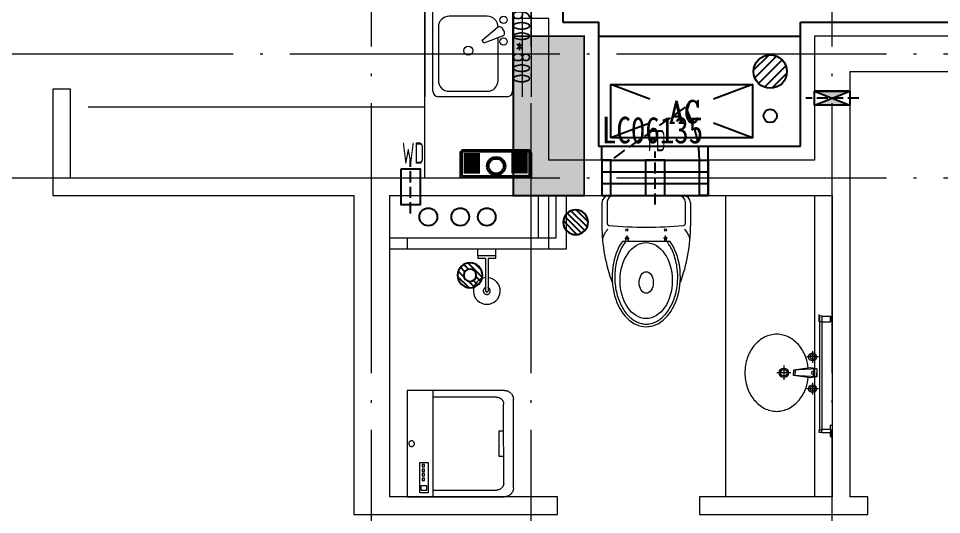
# Model space of a CAD drawing. Header units: millimetres. Extents: x 815519 to 890079, y 147095 to 251022.
# Drawn here: x 865132 to 870342, y 243800 to 246600 of the extents above; entities that cross this region are included whole.
import ezdxf
from ezdxf.enums import TextEntityAlignment as Align

# ---------------------------------------------------------------- set-up
doc = ezdxf.new("R2010")
doc.units = ezdxf.units.MM
doc.header["$LTSCALE"] = 1000
for name, pattern in [('__DASH', [0.35, 0.25, -0.1]), ('DASH', [0.35, 0.25, -0.1]), ('DOTE', [61.468, 50.8, -5.08, 0.508, -5.08])]:
    doc.linetypes.add(name, pattern=pattern)
for name, color, linetype in [('A-WIND（门窗）', 155, 'Continuous'), ('DOOR_FIRE', 4, 'Continuous'), ('EQUIP_地漏', 7, 'Continuous'), ('KTIAO', 125, 'Continuous'), ('LVTRY', 84, 'Continuous'), ('PUB_HATCH', 8, 'Continuous'), ('STAIR', 52, 'Continuous'), ('SURFACE', 6, 'Continuous'), ('VPIPE-凝结', 151, 'TG_N'), ('VPIPE-污水', 2, 'DASH'), ('VPIPE-通气', 3, 'Continuous'), ('WINDOW_TEXT', 7, 'Continuous'), ('柱', 2, 'Continuous'), ('预留洞-厨房', 6, 'Continuous')]:
    doc.layers.add(name, color=color, linetype=linetype)
for name, color, linetype, lineweight in [('FF-洁具', 32, 'Continuous', 0), ('FF-活动家具', 33, 'Continuous', 0), ('S-WALL', 255, 'Continuous', 0), ('S-轴线', 149, 'DOTE', 0), ('厨卫', 154, 'Continuous', 0), ('预留洞-卫生间', 6, 'Continuous', 25), ('预留洞-空调', 6, 'Continuous', 25)]:
    doc.layers.add(name, color=color, linetype=linetype, lineweight=lineweight)
doc.styles.add('COMPLEX', font='COMPLEX')
doc.styles.get("Standard").update_dxf_attribs({"font": 'gbenor.shx', "bigfont": 'gbcbig.shx'})
doc.styles.add('TG_LINETYPE', font='SIMPLEX', dxfattribs={"width": 0.8, "height": 3, "bigfont": 'HZTXT'})
doc.styles.add('TSSD_REIN', font='TSSDENG.shx', dxfattribs={"width": 0.69, "height": 0.2, "bigfont": 'TSSDCHN.shx'})
doc.styles.add('宋体', font='', dxfattribs={"width": 0.8})
doc.styles.get('宋体').set_extended_font_data('NSimSun')
doc.linetypes.add('TG_N', pattern='A,2,-0.3,["N",TG_LINETYPE,S=0.1,R=0,X=-0.23,Y=-0.15],0', length=2.3)

# ---------------------------------------------------------------- blocks, each defined once
blk = doc.blocks.new('空调室外机')
at = {"linetype": 'ByBlock', "ltscale": 0.4}
for p, q in [((-375.2, 159.4), (-155.4, 76.9)), ((205, 76.9), (424.8, 159.4)), ((-375.2, -140.6), (-155.4, -58.2)), ((205, -58.2), (424.8, -140.6))]:
    blk.add_line(p, q, dxfattribs=at)
blk.add_lwpolyline([(424.8, -140.6), (424.8, 159.4), (-375.2, 159.4), (-375.2, -140.6)], close=True, dxfattribs=at)
at = {"style": 'COMPLEX', "width": 0.8}
blk.add_attdef('AC', (-83.7, -57, 0), '', height=125, dxfattribs=at)
blk = doc.blocks.new('$WINLIB2D$00000001')
for p, q in [((-0.5, 0.5), (0.5, 0.5)), ((-0.5, 0.5), (-0.5, -0.5)), ((0.5, -0.5), (0.5, 0.5)), ((0.5, 0.1667), (-0.5, 0.1667)), ((0.5, -0.1667), (-0.5, -0.1667)), ((-0.5, -0.5), (0.5, -0.5))]:
    blk.add_line(p, q)
blk = doc.blocks.new('A$C229B3283')
blk.add_lwpolyline([(-55, 0), (-55, -200), (55, -200), (55, 0), (-55, 0)])
at = {"color": 2, "linetype": 'DASH', "ltscale": 0.25}
blk.add_lwpolyline([(0, -250), (0, 50)], dxfattribs=at)
at = {"color": 8, "style": 'TSSD_REIN', "width": 0.552}
blk.add_text('FD', height=120, dxfattribs=at).set_placement((-40.8, 50))
blk = doc.blocks.new('A$C1AEB30FF')
h = blk.add_hatch(color=8)
h.dxf.hatch_style = 1
h.paths.add_polyline_path([(40, -200), (0, -100), (40, 0)])
h.paths.add_polyline_path([(-40, -200), (0, -100), (-40, 0)])
at = {"color": 2, "linetype": 'DASH', "ltscale": 0.25}
blk.add_lwpolyline([(0, 50), (0, -250)], dxfattribs=at)
for points in [[(40, -200), (40, 0), (-40, 0), (-40, -200), (40, -200)], [(-40, -200), (0, -100), (-40, 0), (-40, -200)], [(40, -200), (0, -100), (40, 0), (40, -200)]]:
    blk.add_lwpolyline(points)
blk = doc.blocks.new('地漏')
h = blk.add_hatch()
h.set_pattern_fill('LINE', color=13, scale=25, angle=45, style=0)
h.set_pattern_definition([(45, (0, 0), (-16.83798023, 16.83798023), [])])
edge = h.paths.add_edge_path()
edge.add_arc((6430372.7, -196010.6), 70, 0, 360)
at = {"color": 13}
blk.add_line((6430410.5, -195951.9), (6430411.9, -195953.3), dxfattribs=at)
blk.add_circle((6430372.7, -196010.6), 70)
blk = doc.blocks.new('地漏2')
h = blk.add_hatch()
h.set_pattern_fill('LINE', color=13, scale=25, angle=225, style=0)
h.set_pattern_definition([(225, (0, 0), (16.83798023, -16.83798023), [])])
edge = h.paths.add_edge_path(flags=17)
edge.add_arc((4924704.2, -267187.3), 35, 0, 360)
edge = h.paths.add_edge_path()
edge.add_arc((4924704.2, -267187.3), 70, 0, 360)
at = {"color": 13}
blk.add_line((4924666.4, -267245.9), (4924665, -267244.6), dxfattribs=at)
for radius in [70, 35]:
    blk.add_circle((4924704.2, -267187.3), radius)
blk = doc.blocks.new('$TwtSys$00000141')
for p, q in [((-94.2, 7.7), (-10.1, 91.8)), ((-94.2, 7.7), (-10.1, 91.8)), ((-87.2, -35.1), (35.1, 87.2)), ((-87.2, -35.1), (35.1, 87.2)), ((-66.5, -66.5), (66.5, 66.5)), ((-66.5, -66.5), (66.5, 66.5)), ((-32.4, -87.1), (87.6, 32.9)), ((-32.4, -87.1), (87.6, 32.9)), ((11.4, -92.3), (92.3, -11.4)), ((11.4, -92.3), (92.3, -11.4))]:
    blk.add_line(p, q)
blk.add_circle((0, 0), 94)
blk.add_circle((0, 0), 94)
blk = doc.blocks.new('A$C44E32CAC')
for p, q in [((27.2, 342), (27.2, 260.9)), ((34, 342), (34, 260.9)), ((40.8, 342), (40.8, 260.9)), ((47.6, 342), (47.6, 260.9)), ((54.5, 342), (54.5, 260.9)), ((61.3, 342), (61.3, 260.9)), ((68.1, 342), (68.1, 260.9)), ((74.9, 342), (74.9, 260.9)), ((81.8, 342), (81.8, 260.9)), ((88.6, 342), (88.6, 260.9)), ((95.4, 342), (95.4, 260.9)), ((102.2, 342), (102.2, 260.9)), ((109.1, 342), (109.1, 260.9)), ((115.9, 342), (115.9, 260.9)), ((122.7, 342), (122.7, 260.9)), ((27.2, 18.2), (27.2, 99.2)), ((34, 18.2), (34, 99.2)), ((40.8, 18.2), (40.8, 99.2)), ((47.6, 18.2), (47.6, 99.2)), ((54.5, 18.2), (54.5, 99.2)), ((61.3, 18.2), (61.3, 99.2)), ((68.1, 18.2), (68.1, 99.2)), ((74.9, 18.2), (74.9, 99.2)), ((81.8, 18.2), (81.8, 99.2)), ((88.6, 18.2), (88.6, 99.2)), ((95.4, 18.2), (95.4, 99.2)), ((102.2, 18.2), (102.2, 99.2)), ((109.1, 18.2), (109.1, 99.2)), ((115.9, 18.2), (115.9, 99.2)), ((122.7, 18.2), (122.7, 99.2))]:
    blk.add_line(p, q)
for points in [[(0, 360.2), (125.6, 360.2, -0.414214), (143.6, 342.2), (143.6, 18, -0.414214), (125.6, 0), (0, 0)], [(9, 351.2), (125.6, 351.2, -0.414214), (134.6, 342.2), (134.6, 18, -0.414214), (125.6, 9), (9, 9)]]:
    blk.add_lwpolyline(points, format="xyb", close=True)
for radius in [46.8, 37.8]:
    blk.add_circle((60.1, 177.8), radius)
blk = doc.blocks.new('$plan$00001623')
at = {"layer": 'FF-活动家具', "linetype": 'DASH', "ltscale": 0.015}
blk.add_line((-296.1, -144.7), (296.9, -144.7), dxfattribs=at)
blk.add_lwpolyline([(250, -600), (-250, -600, -0.414214), (-300, -550), (-300, 0), (300, 0), (300, -550, -0.414214)], format="xyb", close=True, dxfattribs=at)
for points in [[(278.4, -71.6), (107, -71.6), (107, -119.7), (278.4, -119.7)], [(118, -85.8), (131.7, -85.8), (131.7, -98.5), (118, -98.5)], [(143.5, -85.8), (157.2, -85.8), (157.2, -98.5), (143.5, -98.5)], [(168.1, -85.8), (181.7, -85.8), (181.7, -98.5), (168.1, -98.5)], [(194.5, -85.8), (208.1, -85.8), (208.1, -98.5), (194.5, -98.5)], [(235.9, -109.8), (264.2, -109.8), (264.2, -80.1), (235.9, -80.1)]]:
    blk.add_lwpolyline(points, close=True, dxfattribs=at)
blk.add_lwpolyline([(262.3, -144.7), (262.3, -505.1, -0.414214), (222.3, -545.1), (-222.3, -545.1, -0.414214), (-262.3, -505.1), (-262.3, -144.7)], format="xyb", dxfattribs=at)
blk.add_lwpolyline([(-71, -545.1), (-71, -517.5), (0, -517.5), (71, -517.5), (71, -545.1)], dxfattribs=at)
blk.add_circle((0, -25.5), 16, dxfattribs=at)
blk = doc.blocks.new('LHXCP600-800')
at = {"layer": '厨卫'}
for p, q in [((58199.7, 14751.7), (58999.7, 14751.7)), ((58199.7, 14701.7), (58999.7, 14701.7)), ((58230.4, 14647.6), (58969, 14647.6)), ((58199.7, 14228.3), (58199.7, 14616.9)), ((58629.2, 14599.2), (58614.9, 14591)), ((58999.7, 14616.9), (58999.7, 14228.3)), ((58443.1, 14565.8), (58291.7, 14565.8)), ((58679.7, 14474.8), (58609.4, 14560.2)), ((58658.6, 14588.7), (58697.4, 14485.1)), ((58907.6, 14565.8), (58667.2, 14565.8)), ((58230.4, 14504.4), (58230.4, 14289.6)), ((58504.5, 14289.6), (58504.5, 14504.4)), ((58545.4, 14504.4), (58545.4, 14289.6)), ((58969, 14289.6), (58969, 14504.4)), ((58697.4, 14485.1), (58679.7, 14474.8)), ((58291.7, 14228.3), (58443.1, 14228.3)), ((58606.7, 14228.3), (58907.6, 14228.3)), ((58969, 14197.6), (58230.4, 14197.6)), ((58199.7, 14151.7), (58999.7, 14151.7))]:
    blk.add_line(p, q, dxfattribs=at)
for centre, radius in [((58565.8, 14596.5), 20.5), ((58688.5, 14596.5), 20.5), ((58417.5, 14397), 25.6), ((58739.7, 14397), 25.6)]:
    blk.add_circle(centre, radius, dxfattribs=at)
for centre, radius, start, end in [((58230.4, 14616.9), 30.7, 90, 180), ((58969, 14616.9), 30.7, 0, 90), ((58625.2, 14573.2), 20.5, 120, 219.4623), ((58639.4, 14581.5), 20.5, 20.5377, 120), ((58291.7, 14504.4), 61.4, 90, 180), ((58443.1, 14504.4), 61.4, 0, 90), ((58606.7, 14504.4), 61.4, 90, 180), ((58907.6, 14504.4), 61.4, 0, 90), ((58291.7, 14289.6), 61.4, 180, 270), ((58443.1, 14289.6), 61.4, 270, 0), ((58606.7, 14289.6), 61.4, 180, 270), ((58907.6, 14289.6), 61.4, 270, 0), ((58230.4, 14228.3), 30.7, 180, 270), ((58969, 14228.3), 30.7, 270, 0)]:
    blk.add_arc(centre, radius, start, end, dxfattribs=at)
blk.add_text('RCXP600*800', height=100, dxfattribs=at).set_placement((58230.4, 14647.6))
blk = doc.blocks.new('Z$W@#022B05CA')
at = {"layer": '厨卫'}
for p, q in [((698.7, 500), (567.8, 500)), ((705.7, 470), (579.9, 470)), ((735.7, 60), (735.7, 440)), ((738.7, 40), (738.7, 460)), ((480.7, 115.3), (480.7, 384.7)), ((499.1, 370.2), (499.1, 346.6)), ((480.7, 364.4), (499.9, 364.4)), ((499.9, 352.2), (480.7, 352.2)), ((490.4, 358.5), (514.2, 358.5)), ((499.9, 147.8), (480.7, 147.8)), ((480.7, 135.6), (499.9, 135.6)), ((490.4, 141.5), (514.2, 141.5)), ((499.1, 129.8), (499.1, 153.4)), ((698.7, 0), (567.8, 0)), ((705.7, 30), (579.9, 30))]:
    blk.add_line(p, q, dxfattribs=at)
for centre in [(544.8, 359.2), (544.8, 140.8)]:
    blk.add_circle(centre, 5.82, dxfattribs=at)
for centre, radius, start, end in [((568.5, -416.2), 916.2, 89.9528, 110.6123), ((448.5, 346.2), 157.9, 50.1815, 72.8478), ((579.9, 460), 10, 90, 175.0115), ((698.7, 460), 40, 0, 90), ((705.7, 440), 30, 0, 90), ((2985.7, 250), 2425, 175.0115, 184.9885), ((499.3, 358.3), 6.15, 275.1568, 84.8432), ((499.3, 141.7), 6.15, 275.1568, 84.8432), ((568.5, 916.2), 916.2, 249.3877, 270.0472), ((705.7, 60), 30, 270, 0), ((448.5, 153.8), 157.9, 287.1522, 309.8185), ((579.9, 40), 10, 184.9885, 270), ((698.7, 40), 40, 270, 0)]:
    blk.add_arc(centre, radius, start, end, dxfattribs=at)
for centre, major_axis, ratio, start_param, end_param in [((279.7, 250), (281, 0), 0.685919, 0.773739, 5.509446), ((259.5, 250.3), (214.4, 0), 0.687861, 1.570796326796175, 7.853981633975761), ((248.3, 250), (60.7, 0), 0.657164, 1.570796326790381, 7.853981633969967)]:
    blk.add_ellipse(centre, major_axis=major_axis, ratio=ratio, start_param=start_param, end_param=end_param, dxfattribs=at)
blk.add_open_spline([(479.3, 367), (466, 376.7), (459.6, 380.8), (441.8, 391), (430, 396.8), (405.1, 406.9), (392, 411.3), (364.9, 418.6), (350.9, 421.5), (322.3, 425.7), (307.8, 427), (278.6, 428), (263.9, 427.7), (234.9, 425.4), (220.5, 423.5), (192.4, 418.1), (178.7, 414.6), (152.3, 406.2), (139.7, 401.2), (115.8, 390.1), (104.6, 383.8), (83.9, 370.3), (74.3, 363), (57.2, 347.5), (49.7, 339.3), (36.7, 322.4), (31.2, 313.7), (22.5, 295.8), (19.2, 286.8), (14.8, 268.4), (13.7, 259.2), (13.7, 240.7), (14.8, 231.5), (19.2, 213.2), (22.5, 204.1), (31.2, 186.3), (36.7, 177.5), (49.7, 160.6), (57.3, 152.5), (74.4, 137), (83.9, 129.7), (104.7, 116.1), (115.9, 109.9), (139.8, 98.7), (152.4, 93.8), (178.8, 85.4), (192.5, 81.9), (220.6, 76.5), (234.9, 74.5), (264, 72.3), (278.7, 72), (307.9, 73), (322.4, 74.3), (351, 78.5), (365, 81.4), (392.1, 88.7), (405.2, 93.1), (430.1, 103.3), (441.9, 109), (459.6, 119.2), (466, 123.3), (481, 132.7)], degree=3, knots=[3.915332, 3.915332, 3.915332, 3.915332, 4.014441, 4.014441, 4.176505, 4.176505, 4.338569, 4.338569, 4.500633, 4.500633, 4.662697, 4.662697, 4.824761, 4.824761, 4.986825, 4.986825, 5.148889, 5.148889, 5.310953, 5.310953, 5.473017, 5.473017, 5.635081, 5.635081, 5.797146, 5.797146, 5.95921, 5.95921, 6.121274, 6.121274, 6.283338, 6.283338, 6.445402, 6.445402, 6.607466, 6.607466, 6.76953, 6.76953, 6.931594, 6.931594, 7.093658, 7.093658, 7.255722, 7.255722, 7.417786, 7.417786, 7.57985, 7.57985, 7.741915, 7.741915, 7.903979, 7.903979, 8.066043, 8.066043, 8.228107, 8.228107, 8.390171, 8.390171, 8.552235, 8.552235, 8.651039, 8.651039, 8.651039, 8.651039], dxfattribs=at)
blk = doc.blocks.new('tt4')
at = {"layer": '厨卫'}
for p, q in [((-29340.4, -1289856.7), (-29340.4, -1289847.3)), ((-29340.4, -1289887.9), (-29340.4, -1289847.3)), ((-29338.9, -1289856.7), (-29340.4, -1289856.7)), ((-29338.9, -1289856.7), (-29340.4, -1289856.7)), ((-29338.9, -1289856.7), (-29338.9, -1290494.4)), ((-29325.9, -1289856.7), (-29325.9, -1290494.4)), ((-29324.4, -1289856.7), (-29325.9, -1289856.7)), ((-29324.4, -1289856.7), (-29325.9, -1289856.7)), ((-29324.4, -1289856.7), (-29275.4, -1289856.7)), ((-29275.4, -1289856.7), (-29275.4, -1289879)), ((-29275.4, -1289887.9), (-29275.4, -1289856.7)), ((-29275.4, -1289865.5), (-29275.4, -1289887.7)), ((-29275.4, -1289887.9), (-29275.4, -1289865.5)), ((-29266.4, -1289865.5), (-29275.4, -1289865.5)), ((-29275.4, -1289865.5), (-29266.4, -1289865.5)), ((-29274.9, -1289879.5), (-29266.4, -1289879.5)), ((-29324.4, -1289887.9), (-29340.4, -1289887.9)), ((-29324.4, -1289887.9), (-29275.4, -1289887.9)), ((-29344.8, -1290085.9), (-29410.2, -1290085.9)), ((-29344.8, -1290085.9), (-29410.2, -1290085.9)), ((-29377.5, -1290053.2), (-29377.5, -1290118.7)), ((-29377.5, -1290053.2), (-29377.5, -1290118.7)), ((-29539.7, -1290135.2), (-29539.7, -1290215.9)), ((-29539.7, -1290135.2), (-29539.7, -1290215.9)), ((-29499.3, -1290175.5), (-29580.1, -1290175.5)), ((-29499.3, -1290175.5), (-29580.1, -1290175.5)), ((-29388.7, -1290147.4), (-29485.2, -1290160.6)), ((-29388.7, -1290147.4), (-29485.2, -1290160.6)), ((-29353.9, -1290153.1), (-29485.2, -1290160.6)), ((-29353.9, -1290153.1), (-29485.2, -1290160.6)), ((-29485.2, -1290160.6), (-29485.2, -1290175.5)), ((-29485.2, -1290160.6), (-29485.2, -1290175.5)), ((-29485.2, -1290190.5), (-29485.2, -1290175.5)), ((-29485.2, -1290190.5), (-29485.2, -1290175.5)), ((-29388.7, -1290203.7), (-29485.2, -1290190.5)), ((-29353.9, -1290197.9), (-29485.2, -1290190.5)), ((-29388.7, -1290203.7), (-29485.2, -1290190.5)), ((-29353.9, -1290197.9), (-29485.2, -1290190.5)), ((-29476.2, -1290160.2), (-29476.2, -1290175.5)), ((-29476.2, -1290160.2), (-29476.2, -1290175.5)), ((-29476.2, -1290190.9), (-29476.2, -1290175.5)), ((-29476.2, -1290190.9), (-29476.2, -1290175.5)), ((-29353.9, -1290153.1), (-29388.7, -1290147.4)), ((-29353.9, -1290153.1), (-29388.7, -1290147.4)), ((-29371.5, -1290154.1), (-29371.5, -1290175.5)), ((-29371.5, -1290154.1), (-29371.5, -1290175.5)), ((-29371.5, -1290196.9), (-29371.5, -1290175.5)), ((-29371.5, -1290196.9), (-29371.5, -1290175.5)), ((-29353.9, -1290153.1), (-29353.9, -1290197.9)), ((-29353.9, -1290153.1), (-29353.9, -1290175.5)), ((-29353.9, -1290197.9), (-29353.9, -1290175.5)), ((-29353.9, -1290197.9), (-29388.7, -1290203.7)), ((-29353.9, -1290197.9), (-29388.7, -1290203.7)), ((-29377.5, -1290232.4), (-29377.5, -1290297.9)), ((-29377.5, -1290232.4), (-29377.5, -1290297.9)), ((-29344.8, -1290265.1), (-29410.2, -1290265.1)), ((-29344.8, -1290265.1), (-29410.2, -1290265.1)), ((-29340.4, -1290494.4), (-29340.4, -1290503.8)), ((-29338.9, -1290494.4), (-29340.4, -1290494.4)), ((-29340.4, -1290513.2), (-29340.4, -1290503.8)), ((-29324.4, -1290494.4), (-29325.9, -1290494.4)), ((-29324.4, -1290494.4), (-29324.4, -1290503.8)), ((-29324.4, -1290494.4), (-29275.4, -1290494.4)), ((-29324.4, -1290513.2), (-29324.4, -1290503.8)), ((-29275.4, -1290494.4), (-29275.4, -1290472)), ((-29275.4, -1290494.4), (-29275.4, -1290513.2)), ((-29274.9, -1290471.5), (-29266.4, -1290471.5)), ((-29268.3, -1290471.5), (-29266.4, -1290471.5)), ((-29266.4, -1290471.5), (-29266.4, -1290480)), ((-29266.4, -1290471.5), (-29266.4, -1290503.8)), ((-29266.4, -1290507.8), (-29266.4, -1290503.8)), ((-29266.4, -1290503.8), (-29266.4, -1290503.8)), ((-29266.4, -1290514.8), (-29266.4, -1290507.8)), ((-29266.4, -1290507.8), (-29266.4, -1290514.8)), ((-29324.4, -1290513.2), (-29340.4, -1290513.2)), ((-29324.4, -1290513.2), (-29275.4, -1290513.2)), ((-29275.4, -1290513.4), (-29275.4, -1290535.5)), ((-29275.4, -1290535.5), (-29275.4, -1290513.4)), ((-29274.9, -1290536), (-29266.4, -1290536)), ((-29266.4, -1290536), (-29274.9, -1290536)), ((-29266.4, -1290527.4), (-29266.4, -1290514.8)), ((-29266.4, -1290536), (-29266.4, -1290527.4)), ((-29266.4, -1290527.4), (-29266.4, -1290536)), ((-29266.4, -1290527.4), (-29266.4, -1290536))]:
    blk.add_line(p, q, dxfattribs=at)
for centre, radius in [((-29377.5, -1290085.9), 22.4), ((-29377.5, -1290085.9), 22.4), ((-29377.5, -1290085.9), 13.4), ((-29377.5, -1290085.9), 13.4), ((-29539.7, -1290175.5), 26.9), ((-29539.7, -1290175.5), 26.9), ((-29539.7, -1290175.5), 17.9), ((-29539.7, -1290175.5), 17.9), ((-29377.5, -1290265.1), 22.4), ((-29377.5, -1290265.1), 22.4), ((-29377.5, -1290265.1), 13.4), ((-29377.5, -1290265.1), 13.4)]:
    blk.add_circle(centre, radius, dxfattribs=at)
for centre, radius, start, end in [((-29332.4, -1289864.8), 10.4, 51.3282, 128.6718), ((-29274.9, -1289879), 0.5, 180, 270), ((-29563, -1290140.3), 186.5, 117.4096, 141.3831), ((-29563, -1290140.3), 186.5, 117.4096, 141.3831), ((-29580, -1290107.5), 149.5, 90, 117.4096), ((-29580, -1290107.5), 149.5, 90, 117.4096), ((-29580, -1290107.5), 149.5, 62.5904, 90), ((-29580, -1290107.5), 149.5, 62.5904, 90), ((-29597, -1290140.3), 186.5, 38.6169, 62.5904), ((-29597, -1290140.3), 186.5, 38.6169, 62.5904), ((-29536.3, -1290161.6), 220.7, 141.3831, 161.6926), ((-29536.3, -1290161.6), 220.7, 141.3831, 161.6926), ((-29623.7, -1290161.6), 220.7, 18.3074, 38.6169), ((-29623.7, -1290161.6), 220.7, 18.3074, 38.6169), ((-29494.3, -1290175.5), 264.9, 161.6926, 180), ((-29494.3, -1290175.5), 264.9, 161.6926, 180), ((-29665.7, -1290175.5), 264.9, 5.7073, 18.3074), ((-29665.7, -1290175.5), 264.9, 5.7073, 18.3074), ((-29494.3, -1290175.5), 264.9, 180, 198.3074), ((-29494.3, -1290175.5), 264.9, 180, 198.3074), ((-29378.2, -1290174.5), 6.44, 350.5252, 189.4748), ((-29378.2, -1290174.5), 6.44, 350.5252, 189.4748), ((-29378.2, -1290176.6), 6.44, 170.5252, 9.4748), ((-29378.2, -1290176.6), 6.44, 170.5252, 9.4748), ((-29665.7, -1290175.5), 264.9, 341.6926, 354.2927), ((-29665.7, -1290175.5), 264.9, 341.6926, 354.2927), ((-29536.3, -1290189.4), 220.7, 198.3074, 218.6169), ((-29536.3, -1290189.4), 220.7, 198.3074, 218.6169), ((-29623.7, -1290189.4), 220.7, 321.3831, 341.6926), ((-29623.7, -1290189.4), 220.7, 321.3831, 341.6926), ((-29563, -1290210.8), 186.5, 218.6169, 242.5904), ((-29563, -1290210.8), 186.5, 218.6169, 242.5904), ((-29597, -1290210.8), 186.5, 297.4096, 321.3831), ((-29597, -1290210.8), 186.5, 297.4096, 321.3831), ((-29580, -1290243.6), 149.5, 242.5904, 270), ((-29580, -1290243.6), 149.5, 242.5904, 270), ((-29580, -1290243.6), 149.5, 270, 297.4096), ((-29580, -1290243.6), 149.5, 270, 297.4096), ((-29332.4, -1290486.3), 10.4, 231.3282, 308.6718), ((-29274.9, -1290472), 0.5, 90, 180), ((-29274.9, -1290535.5), 0.5, 180, 270)]:
    blk.add_arc(centre, radius, start, end, dxfattribs=at)
blk = doc.blocks.new('A$C4BA03DFC')
at = {"layer": 'FF-洁具', "color": 13, "linetype": '__DASH', "ltscale": 0.2}
blk.add_lwpolyline([(0, 25.5), (-40, 25.5), (-40, 125.5), (0, 125.5)], dxfattribs=at)
at = {"layer": 'FF-洁具', "linetype": 'DASH'}
for points in [[(0, 125.5), (0, 25.5)], [(0, 125.5), (14, 125.5)], [(14, 125.5), (14, 82.5)], [(14, 82.5), (198.3, 82.5)], [(14, 68.5), (14, 25.5)], [(14, 68.5), (198.3, 68.5)], [(0, 25.5), (14, 25.5)]]:
    blk.add_lwpolyline(points, dxfattribs=at)
at = {"layer": 'FF-洁具'}
blk.add_arc((197.7, 75.5), 75.7, 185.306, 174.694, dxfattribs=at)
at = {"layer": 'FF-洁具', "linetype": 'DASH'}
for centre, radius, start, end in [((197.7, 75.5), 19.8, 200.6725, 159.3275), ((196.1, 75.5), 7.33, 287.2381, 72.7619)]:
    blk.add_arc(centre, radius, start, end, dxfattribs=at)
blk = doc.blocks.new('3A-左户厨卫')
at = {"layer": 'VPIPE-污水', "linetype": 'Continuous'}
for centre in [(-463536.5, 435930), (-463356.5, 435930)]:
    blk.add_circle(centre, 50, dxfattribs=at)
at = {"layer": 'VPIPE-通气', "linetype": 'Continuous'}
blk.add_circle((-463206.5, 435930), 50, dxfattribs=at)
at = {"layer": '厨卫'}
blk.add_line((-463556.5, 436550), (-465456.6, 436550), dxfattribs=at)
for points in [[(-463556.5, 436150), (-463556.5, 437550), (-465456.6, 437550)], [(-462816.5, 436049.9), (-462816.5, 435809.9), (-463656.5, 435809.9), (-463656.5, 435749.9), (-462756.5, 435749.9), (-462756.5, 436049.9), (-462816.5, 436049.9)]]:
    blk.add_lwpolyline(points, dxfattribs=at)
blk.add_lwpolyline([(-461856.5, 436050), (-461256.5, 436050), (-461256.5, 434350), (-461856.5, 434350)], close=True, dxfattribs=at)
at = {"ltscale": 0.002, "rotation": 90}
blk.add_blockref('Z$W@#022B05CA', (-462056.5, 435311.2), dxfattribs=at)
at = {"layer": 'LVTRY', "linetype": 'ByBlock', "extrusion": (0, 0, -1), "xscale": -1.108799934387207, "yscale": 1.108799934387207, "zscale": -1, "rotation": 270}
blk.add_blockref('A$C44E32CAC', (462956.5, 436150), dxfattribs=at)
at = {"layer": '厨卫', "extrusion": (0, 0, -1), "xscale": -1, "zscale": -1, "rotation": 90}
for name, p in [('LHXCP600-800', (477708.2, 495608.1)), ('A$C4BA03DFC', (463282, 435709.9))]:
    blk.add_blockref(name, p, dxfattribs=at)
at = {"layer": '厨卫'}
blk.add_blockref('tt4', (-431990.1, 1725225.5), dxfattribs=at)
at = {"layer": '厨卫', "extrusion": (0, 0, -1), "zscale": -1, "rotation": 269.9758319121747}
blk.add_blockref('$plan$00001623', (463656.4, 434650), dxfattribs=at)

msp = doc.modelspace()

# ---------------------------------------------------------------- hatches: boundary and pattern name
at = {"layer": 'PUB_HATCH'}
msp.add_hatch(color=256, dxfattribs=at).paths.add_polyline_path([(868325.4, 245599.7), (868325.4, 246499.7), (867925.4, 246499.7), (867925.4, 245599.7)])

# ---------------------------------------------------------------- linework, layer by layer
at = {"color": 2, "linetype": 'DASH', "ltscale": 0.25}
msp.add_lwpolyline([(867345.4, 245499.7), (867345.4, 245799.7)], dxfattribs=at)
at = {"layer": 'A-WIND（门窗）', "linetype": 'DASH', "ltscale": 0.3}
msp.add_line((868895, 246099.7), (868475.4, 245799.7), dxfattribs=at)
at = {"layer": 'A-WIND（门窗）'}
for points in [[(868425.4, 245799.7), (868425.4, 245599.7), (868475.4, 245599.7), (868475.4, 245799.7)], [(869025.4, 245799.7), (869025.4, 245599.7), (868975.4, 245599.7), (868975.4, 245799.7)]]:
    msp.add_lwpolyline(points, close=True, dxfattribs=at)
at = {"layer": 'A-WIND（门窗）', "linetype": 'DASH', "ltscale": 0.3}
msp.add_arc((868375.4, 245799.7), 600, 0, 30, dxfattribs=at)
at = {"layer": 'S-WALL'}
for p, q in [((868125.4, 246599.7), (867925.4, 246599.7)), ((867925.4, 246599.7), (867925.4, 245699.7)), ((868125.4, 245799.7), (868125.4, 246599.7)), ((869625.4, 246499.7), (869625.4, 245799.7)), ((870725.4, 246499.7), (869625.4, 246499.7)), ((869825.4, 246299.7), (869825.4, 245699.7)), ((869825.4, 246299.7), (870725.4, 246299.7)), ((865425.4, 246199.7), (865325.4, 246199.7)), ((865325.4, 246199.7), (865325.4, 245599.7)), ((865425.4, 245699.7), (865425.4, 246199.7)), ((868425.4, 245799.7), (868125.4, 245799.7)), ((868425.4, 245599.7), (868425.4, 245799.7)), ((869625.4, 245799.7), (869025.4, 245799.7)), ((869025.4, 245799.7), (869025.4, 245599.7)), ((865425.4, 245699.7), (867125.4, 245699.7)), ((867125.4, 245699.7), (867925.4, 245699.7)), ((869825.4, 245699.7), (869825.4, 243899.7)), ((865325.4, 245599.7), (867025.4, 245599.7)), ((867025.4, 245599.7), (867025.4, 243799.7)), ((867225.4, 245599.7), (867225.4, 243899.7)), ((867225.4, 245599.7), (868025.4, 245599.7)), ((868025.4, 245599.7), (868425.4, 245599.7)), ((869025.4, 245599.7), (869625.4, 245599.7)), ((869625.4, 245599.7), (869625.4, 243899.7)), ((868175.4, 243899.7), (867225.4, 243899.7)), ((868175.4, 243799.7), (868175.4, 243899.7)), ((869625.4, 243899.7), (868975.4, 243899.7)), ((868975.4, 243899.7), (868975.4, 243799.7)), ((869925.4, 243899.7), (869825.4, 243899.7)), ((869925.4, 243799.7), (869925.4, 243899.7)), ((867025.4, 243799.7), (868175.4, 243799.7)), ((868975.4, 243799.7), (869725.4, 243799.7)), ((869725.4, 243799.7), (869925.4, 243799.7))]:
    msp.add_line(p, q, dxfattribs=at)
msp.add_lwpolyline([(868065.4, 245599.6), (868065.4, 245359.6), (867225.4, 245359.6), (867225.4, 245299.6), (868125.4, 245299.6), (868125.4, 245599.6), (868065.4, 245599.6)], dxfattribs=at)
at = {"layer": 'S-轴线', "linetype": 'DOTE', "ltscale": 0.03}
for p, q in [((867125.4, 237221.1), (867125.4, 249146.9)), ((868025.4, 237221.1), (868025.4, 249146.9)), ((869725.4, 237221.1), (869725.4, 249146.9)), ((862976.3, 246399.7), (874172.2, 246399.7)), ((862976.3, 245699.7), (874797.6, 245699.7))]:
    msp.add_line(p, q, dxfattribs=at)
at = {"layer": 'STAIR'}
msp.add_line((868405.4, 246499.7), (869545.4, 246499.7), dxfattribs=at)
at = {"layer": 'SURFACE'}
for p, q in [((868205.4, 247619.7), (868205.4, 246579.7)), ((869545.4, 245879.7), (869545.4, 246579.7)), ((869545.4, 246579.7), (872925.4, 246579.7)), ((868405.4, 245879.7), (869545.4, 245879.7)), ((868425.4, 245799.7), (868425.4, 245879.7)), ((869025.4, 245799.7), (869025.4, 245879.7))]:
    msp.add_line(p, q, dxfattribs=at)
msp.add_lwpolyline([(868205.4, 246579.7), (868405.4, 246579.7), (868405.4, 245879.7)], dxfattribs=at)
at = {"layer": 'VPIPE-凝结'}
msp.add_circle((869375.4, 246049.7), 37.5, dxfattribs=at)
at = {"layer": '柱', "color": 6, "ltscale": 1, "const_width": 10}
msp.add_lwpolyline([(868325.4, 245599.7), (868325.4, 246499.7), (867925.4, 246499.7), (867925.4, 245599.7)], close=True, dxfattribs=at)
at = {"layer": '预留洞-厨房'}
msp.add_lwpolyline([(867290.4, 245749.7), (867290.4, 245549.7), (867400.4, 245549.7), (867400.4, 245749.7), (867290.4, 245749.7)], dxfattribs=at)

# ---------------------------------------------------------------- block references
msp.add_blockref('3A-左户厨卫', (1330981.9, -190450.3))
at = {"layer": 'DOOR_FIRE'}
ref = msp.add_blockref('$WINLIB2D$00000001', (868725.4, 245699.7), dxfattribs=dict(at, xscale=600, yscale=200, zscale=600))
ref.add_attrib('A', 'LC06135', dxfattribs={"layer": 'WINDOW_TEXT', "height": 150, "style": '宋体', "width": 0.8}).set_placement((868425.4, 245849.7), align=Align.BOTTOM_LEFT)
at = {"layer": 'EQUIP_地漏'}
msp.add_blockref('$TwtSys$00000141', (869375.4, 246299.7), dxfattribs=at)
at = {"layer": 'EQUIP_地漏', "xscale": -1, "rotation": 180}
for name, p in [('地漏', (-5562095.6, 49439.1)), ('地漏2', (-4057023.6, -22037.1))]:
    msp.add_blockref(name, p, dxfattribs=at)
at = {"layer": 'KTIAO', "extrusion": (0, 0, -1)}
ref = msp.add_blockref('空调室外机', (-868900.2, 246067.3), dxfattribs=dict(at, zscale=-1))
ref.add_attrib('AC', 'AC', (868804.1, 246010.2), dxfattribs={"layer": '0', "height": 125, "style": 'COMPLEX', "width": 0.8})
at = {"layer": '预留洞-卫生间'}
msp.add_blockref('A$C229B3283', (868725.4, 245799.7), dxfattribs=at)
at = {"layer": '预留洞-空调', "xscale": -1, "rotation": 270}
msp.add_blockref('A$C1AEB30FF', (869825.4, 246149.7), dxfattribs=at)

# ---------------------------------------------------------------- texts
at = {"color": 8, "style": 'TSSD_REIN', "width": 0.552}
msp.add_text('WD', height=120, dxfattribs=at).set_placement((867297, 245779.7))

doc.saveas('drawing.dxf')
